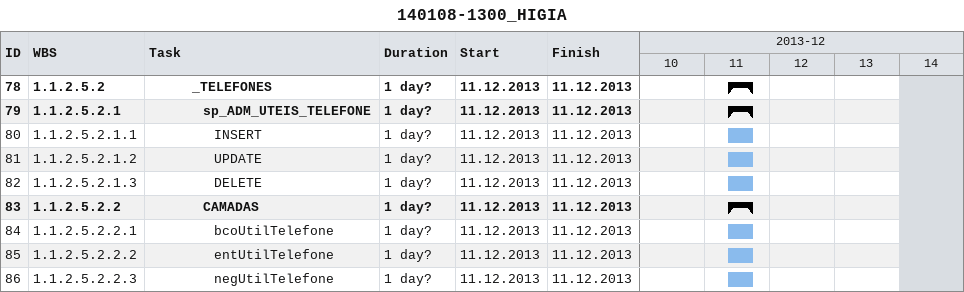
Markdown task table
140108-1300_HIGIA

| ID | WBS | Task | Duration | Start | Finish |
|---|---|---|---|---|---|
| 78 | 1.1.2.5.2 | **_TELEFONES** | 1d? | 2013-12-11 | 2013-12-11 |
| 79 | 1.1.2.5.2.1 | **sp_ADM_UTEIS_TELEFONE** | 1d? | 2013-12-11 | 2013-12-11 |
| 80 | 1.1.2.5.2.1.1 | INSERT | 1d? | 2013-12-11 | 2013-12-11 |
| 81 | 1.1.2.5.2.1.2 | UPDATE | 1d? | 2013-12-11 | 2013-12-11 |
| 82 | 1.1.2.5.2.1.3 | DELETE | 1d? | 2013-12-11 | 2013-12-11 |
| 83 | 1.1.2.5.2.2 | **CAMADAS** | 1d? | 2013-12-11 | 2013-12-11 |
| 84 | 1.1.2.5.2.2.1 | bcoUtilTelefone | 1d? | 2013-12-11 | 2013-12-11 |
| 85 | 1.1.2.5.2.2.2 | entUtilTelefone | 1d? | 2013-12-11 | 2013-12-11 |
| 86 | 1.1.2.5.2.2.3 | negUtilTelefone | 1d? | 2013-12-11 | 2013-12-11 |
